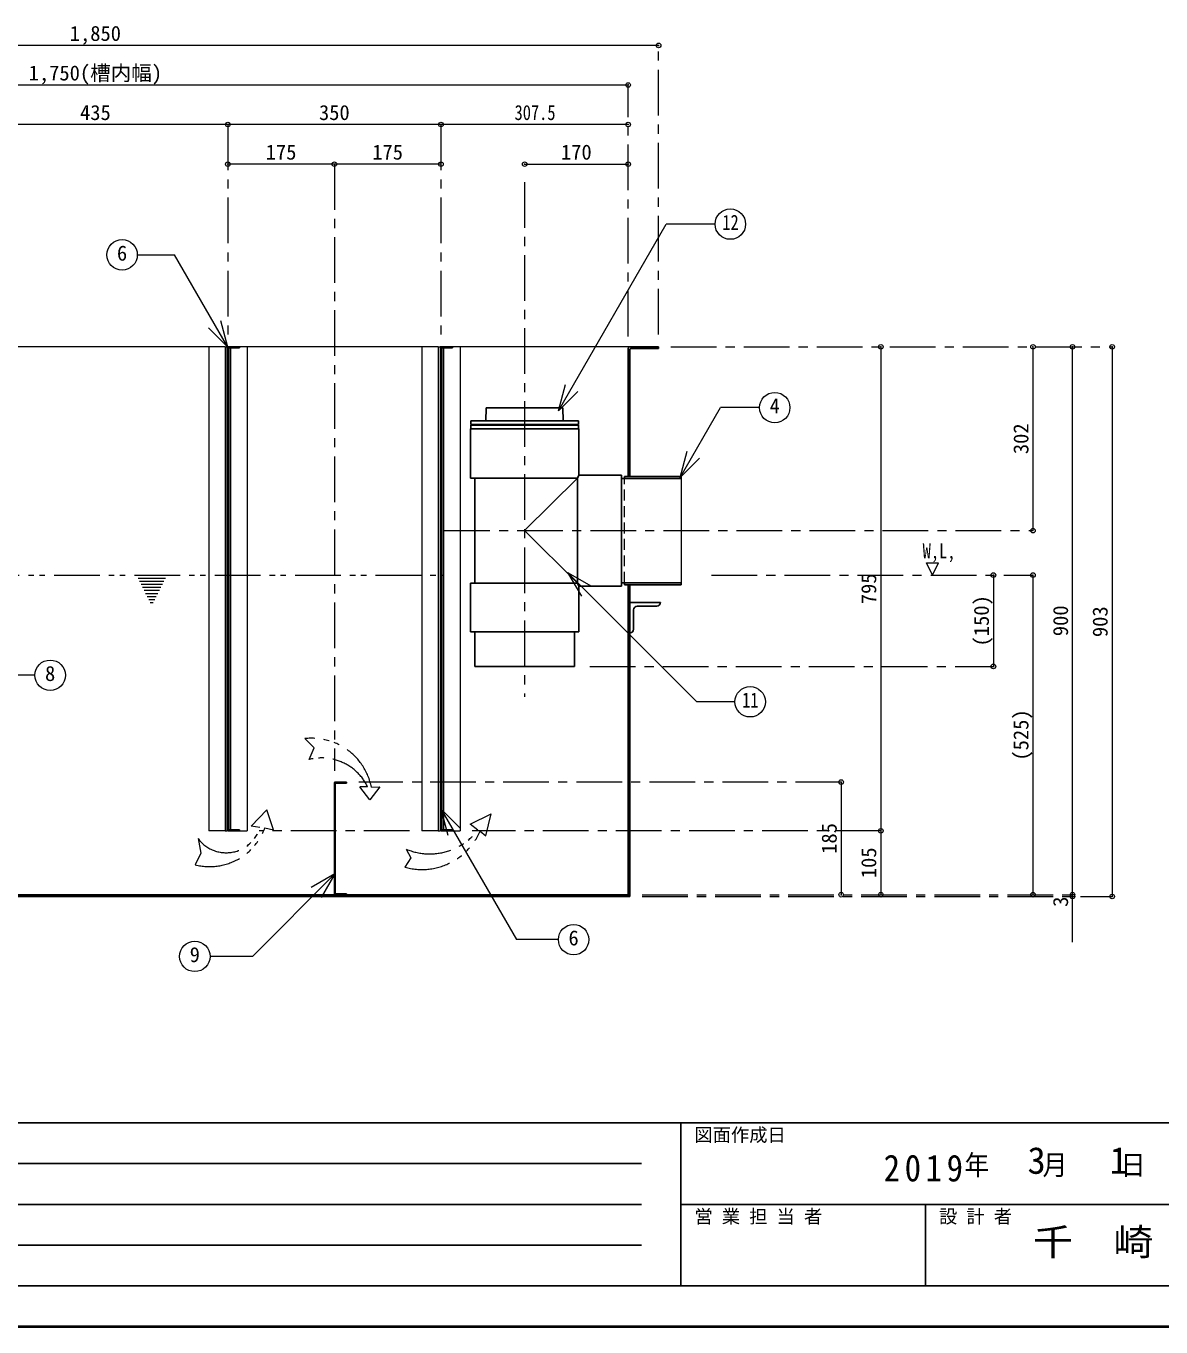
# Model space of a CAD drawing. Units: millimetres at full size, sheet at 1:15. Extents: x -3193 to 2882, y -2028 to 2187.
# Drawn here: x -1315 to 549, y -2028 to 109 of the extents above; entities that cross this region are included whole.
import ezdxf
from ezdxf.enums import TextEntityAlignment as Align

# ---------------------------------------------------------------- set-up
doc = ezdxf.new("R2010")
doc.units = ezdxf.units.MM
doc.header["$LTSCALE"] = 15
doc.header["$PDMODE"] = 32
doc.header["$PDSIZE"] = 7.5
for name, pattern in [('CHAIN1', [8, 5, -1, 1, -1]), ('DASHED1', [1.8, 1.2, -0.6]), ('DOUBLE_CHAIN1', [8.8, 5, -1, 0.6, -0.6, 0.6, -1])]:
    doc.linetypes.add(name, pattern=pattern)
doc.layers.add('0-0', color=7, linetype='Continuous', lineweight=18)
doc.styles.add('ＭＳ ゴシック', font='')
doc.styles.get('ＭＳ ゴシック').set_extended_font_data('MS Gothic')

msp = doc.modelspace()

# ---------------------------------------------------------------- linework, layer by layer
at = {"layer": '0-0', "color": 4, "lineweight": 9}
for p, q in [((-275.81, 76.8), (-2125.81, 76.8)), ((-2075.81, 11.8), (-325.81, 11.8)), ((-983.31, -53.2), (-1418.31, -53.2)), ((-633.31, -53.2), (-983.31, -53.2)), ((-325.81, -53.2), (-633.31, -53.2)), ((-808.31, -118.2), (-983.31, -118.2)), ((-633.31, -118.2), (-808.31, -118.2)), ((-495.81, -118.2), (-325.81, -118.2)), ((-987.81, -418.2), (-1749.06, -418.2)), ((-1014.81, -418.2), (-1014.81, -1213.2)), ((-981.81, -418.2), (-984.81, -418.2)), ((-637.81, -418.2), (-964.06, -418.2)), ((-951.81, -418.2), (-951.81, -1213.2)), ((-664.81, -418.2), (-664.81, -1213.2)), ((-632.56, -418.2), (-634.81, -418.2)), ((-322.81, -418.2), (-614.06, -418.2)), ((-601.81, -418.2), (-601.81, -1213.2)), ((89.19, -418.2), (89.19, -1213.2)), ((339.19, -418.2), (339.19, -720.2)), ((404.19, -1318.2), (404.19, -418.2)), ((469.19, -418.2), (469.19, -1321.2)), ((-495.81, -720.2), (-408.81, -634.2)), ((-495.81, -720.2), (-408.81, -806.2)), ((274.19, -793.2), (274.19, -943.2)), ((339.19, -793.2), (339.19, -1318.2)), ((24.19, -1133.2), (24.19, -1318.2)), ((-987.81, -1213.2), (-1014.81, -1213.2)), ((-964.06, -1213.2), (-951.81, -1213.2)), ((-637.81, -1213.2), (-664.81, -1213.2)), ((-614.06, -1213.2), (-601.81, -1213.2)), ((89.19, -1213.2), (89.19, -1318.2)), ((404.19, -1396.2), (404.19, -1318.2))]:
    msp.add_line(p, q, dxfattribs=at)
at = {"layer": '0-0', "color": 4, "linetype": 'CHAIN1', "lineweight": 9}
for p, q in [((-275.81, -398.2), (-275.81, 76.8)), ((-325.81, -401.2), (-325.81, 11.8)), ((-983.31, -53.2), (-983.31, -398.2)), ((-633.31, -53.2), (-633.31, -398.2)), ((-808.31, -118.2), (-808.31, -1114.7)), ((-495.81, -147.7), (-495.81, -993.2)), ((-255.81, -418.2), (469.19, -418.2)), ((-627.81, -720.2), (339.19, -720.2)), ((-188.81, -793.2), (339.19, -793.2)), ((-388.81, -943.2), (274.19, -943.2)), ((24.19, -1133.2), (-768.31, -1133.2)), ((-684.81, -1213.2), (-931.81, -1213.2)), ((89.19, -1213.2), (-581.81, -1213.2)), ((-302.81, -1318.2), (404.19, -1318.2)), ((-302.81, -1321.2), (469.19, -1321.2))]:
    msp.add_line(p, q, dxfattribs=at)
at = {"layer": '0-0'}
for p, q in [((-440.24, -523.49), (-263.11, -216.7)), ((-182.97, -216.7), (-263.11, -216.7)), ((-1132.02, -267.21), (-1070.7, -267.21)), ((-983.12, -418.9), (-1070.7, -267.21)), ((-983.12, -418.9), (-994.77, -375.44)), ((-983.12, -418.9), (-1014.94, -387.09)), ((-987.81, -418.2), (-984.81, -418.2)), ((-987.81, -418.2), (-987.81, -1213.2)), ((-984.81, -418.2), (-984.81, -1213.2)), ((-981.81, -419.7), (-981.81, -1211.7)), ((-978.81, -419.7), (-978.81, -1211.7)), ((-637.81, -418.2), (-634.81, -418.2)), ((-637.81, -418.2), (-637.81, -1213.2)), ((-634.81, -418.2), (-634.81, -1213.2)), ((-631.81, -419.7), (-631.81, -1211.7)), ((-628.81, -419.7), (-628.81, -1211.7)), ((-440.24, -523.49), (-428.59, -480.02)), ((-440.24, -523.49), (-408.42, -491.67)), ((-240.29, -632.97), (-173.99, -518.14)), ((-109.97, -518.14), (-173.99, -518.14)), ((-240.29, -632.97), (-228.64, -589.5)), ((-240.29, -632.97), (-208.47, -601.15)), ((-238.81, -634.6), (-238.81, -805.8)), ((-425.13, -788.87), (-212.71, -1001.29)), ((-425.13, -788.87), (-386.16, -811.37)), ((-425.13, -788.87), (-402.63, -827.84)), ((174.19, -793.2), (184.19, -773.2)), ((-1300.17, -957.72), (-1360.03, -957.72)), ((-150.38, -1001.29), (-212.71, -1001.29)), ((-633.38, -1177.07), (-621.73, -1220.53)), ((-633.38, -1177.07), (-601.56, -1208.89)), ((-633.38, -1177.07), (-509.27, -1392.02)), ((-987.81, -1213.2), (-984.81, -1213.2)), ((-637.81, -1213.2), (-634.81, -1213.2)), ((-807.46, -1284.03), (-846.43, -1306.53)), ((-807.46, -1284.03), (-829.96, -1323)), ((-440.38, -1392.02), (-509.27, -1392.02))]:
    msp.add_line(p, q, dxfattribs=at)
at = {"layer": '0-0', "color": 5, "lineweight": 25}
for p, q in [((-984.06, -1211.7), (-984.06, -419.7)), ((-982.56, -418.2), (-964.06, -418.2)), ((-982.56, -1210.95), (-982.56, -420.45)), ((-981.81, -419.7), (-964.06, -419.7)), ((-964.06, -418.2), (-964.06, -419.7)), ((-634.06, -419.7), (-634.06, -1211.7)), ((-632.56, -418.2), (-614.06, -418.2)), ((-632.56, -420.45), (-632.56, -1210.95)), ((-631.81, -419.7), (-614.06, -419.7)), ((-614.06, -418.2), (-614.06, -419.7)), ((-325.81, -421.2), (-325.81, -631.2)), ((-322.81, -418.2), (-275.81, -418.2)), ((-322.81, -422.7), (-322.81, -631.2)), ((-321.31, -421.2), (-275.81, -421.2)), ((-275.81, -418.2), (-275.81, -421.2)), ((-559.31, -539.7), (-558.81, -518.7)), ((-558.81, -518.7), (-432.81, -518.7)), ((-432.31, -539.7), (-432.81, -518.7)), ((-584.81, -634.2), (-584.81, -553.2)), ((-584.81, -553.2), (-406.81, -553.2)), ((-584.31, -539.7), (-407.31, -539.7)), ((-584.31, -539.7), (-584.31, -545.7)), ((-584.31, -545.7), (-407.31, -545.7)), ((-584.31, -546.7), (-407.31, -546.7)), ((-407.31, -539.7), (-407.31, -545.7)), ((-407.31, -546.7), (-407.31, -552.7)), ((-406.81, -629.2), (-406.81, -553.2)), ((-584.81, -634.2), (-408.81, -634.2)), ((-577.81, -806.2), (-577.81, -634.2)), ((-406.81, -629.2), (-408.81, -634.2)), ((-408.81, -634.2), (-408.81, -806.2)), ((-336.81, -634.6), (-238.81, -634.6)), ((-331.81, -631.2), (-331.81, -634.6)), ((-331.81, -631.2), (-238.81, -631.2)), ((-238.81, -631.2), (-238.81, -634.6)), ((-584.81, -806.2), (-584.81, -886.2)), ((-584.81, -806.2), (-408.81, -806.2)), ((-408.81, -806.2), (-406.81, -811.2)), ((-406.81, -811.2), (-336.81, -811.2)), ((-406.81, -811.2), (-406.81, -886.2)), ((-336.81, -805.8), (-238.81, -805.8)), ((-331.81, -805.8), (-331.81, -809.2)), ((-331.81, -809.2), (-238.81, -809.2)), ((-325.81, -809.2), (-325.81, -1318.2)), ((-322.81, -809.2), (-322.81, -1321.2)), ((-238.81, -805.8), (-238.81, -809.2)), ((-272.81, -838.2), (-322.81, -838.2)), ((-316.81, -882.2), (-316.81, -850.2)), ((-310.81, -844.2), (-278.81, -844.2)), ((-584.81, -886.2), (-406.81, -886.2)), ((-577.81, -886.2), (-577.81, -943.2)), ((-413.81, -886.2), (-413.81, -943.2)), ((-577.81, -943.2), (-413.81, -943.2)), ((-808.31, -1316.7), (-808.31, -1134.7)), ((-806.81, -1133.2), (-788.31, -1133.2)), ((-806.81, -1315.95), (-806.81, -1135.45)), ((-806.06, -1134.7), (-788.31, -1134.7)), ((-788.31, -1133.2), (-788.31, -1134.7)), ((-982.56, -1213.2), (-964.06, -1213.2)), ((-981.81, -1211.7), (-964.06, -1211.7)), ((-964.06, -1211.7), (-964.06, -1213.2)), ((-632.56, -1213.2), (-614.06, -1213.2)), ((-631.81, -1211.7), (-614.06, -1211.7)), ((-614.06, -1211.7), (-614.06, -1213.2)), ((-2078.81, -1318.2), (-322.81, -1318.2)), ((-2078.81, -1321.2), (-322.81, -1321.2)), ((-806.06, -1316.7), (-788.31, -1316.7)), ((-788.31, -1316.7), (-788.31, -1318.2))]:
    msp.add_line(p, q, dxfattribs=at)
at = {"layer": '0-0', "color": 4, "linetype": 'DASHED1', "lineweight": 9}
msp.add_line((-331.81, -805.8), (-331.81, -634.6), dxfattribs=at)
at = {"layer": '0-0', "color": 4, "linetype": 'DOUBLE_CHAIN1', "lineweight": 9}
for p, q in [((-2060.81, -793.2), (-627.81, -793.2)), ((-1130.81, -798.2), (-1085.81, -798.2)), ((-1128.31, -803.2), (-1088.31, -803.2)), ((-1125.81, -808.2), (-1090.81, -808.2)), ((-1123.31, -813.2), (-1093.31, -813.2)), ((-1120.81, -818.2), (-1095.81, -818.2)), ((-1118.31, -823.2), (-1098.31, -823.2)), ((-1115.81, -828.2), (-1100.81, -828.2)), ((-1113.31, -833.2), (-1103.31, -833.2)), ((-1110.81, -838.2), (-1105.81, -838.2)), ((-856.98, -1061.84), (-841.6, -1076.86)), ((-849.52, -1096.03), (-841.6, -1076.86)), ((-753.78, -1140.79), (-766.47, -1140.79)), ((-919.53, -1178.91), (-944.77, -1205.59)), ((-908.24, -1211.6), (-919.53, -1178.91)), ((-559.76, -1221.66), (-550.74, -1185.55)), ((-930.82, -1207.88), (-944.77, -1205.59)), ((-922.54, -1208.27), (-908.24, -1211.6)), ((-568.91, -1213.95), (-559.76, -1221.66))]:
    msp.add_line(p, q, dxfattribs=at)
at = {"layer": '0-0', "color": 6, "lineweight": 25}
for p, q in [((-3125.81, -1692.84), (2814.19, -1692.84)), ((-239.38, -1960.7), (-239.38, -1692.84)), ((-1696.52, -1759.81), (-303.66, -1759.81)), ((-303.66, -1826.77), (-1696.52, -1826.77)), ((2814.19, -1826.77), (-239.38, -1826.77)), ((162.41, -1960.7), (162.41, -1826.77)), ((-303.66, -1893.74), (-1696.52, -1893.74)), ((2814.19, -1960.7), (-3125.81, -1960.7))]:
    msp.add_line(p, q, dxfattribs=at)
at = {"layer": '0-0', "color": 1, "lineweight": 40}
msp.add_line((2881.69, -2028.2), (-3193.31, -2028.2), dxfattribs=at)
at = {"layer": '0-0', "color": 5, "lineweight": 25}
for points in [[(-584.31, -546.7), (-584.31, -552.7), (-407.31, -552.7)], [(-406.81, -629.2), (-336.81, -629.2), (-336.81, -811.2)]]:
    msp.add_lwpolyline(points, dxfattribs=at)
at = {"layer": '0-0'}
for points in [[(174.19, -793.2), (164.19, -773.2), (184.19, -773.2)], [(-807.46, -1284.03), (-942.96, -1419.52), (-1012.58, -1419.52)]]:
    msp.add_lwpolyline(points, dxfattribs=at)
at = {"layer": '0-0', "color": 4, "linetype": 'DOUBLE_CHAIN1', "lineweight": 9}
for points in [[(-747.57, -1141.41), (-733.4, -1141.17), (-749.93, -1162.32), (-766.47, -1140.79)], [(-572.79, -1212.4), (-585.22, -1202.3), (-550.74, -1185.55)], [(-1032.3, -1225.79), (-1027.42, -1249.76), (-1036.78, -1269.07)], [(-690.13, -1243.48), (-682.78, -1257.57), (-692.46, -1273.01)]]:
    msp.add_lwpolyline(points, dxfattribs=at)
at = {"layer": '0-0'}
for centre in [(-157.97, -216.7), (-1157.02, -267.21), (-84.97, -518.14), (-1275.17, -957.72), (-125.38, -1001.29), (-415.38, -1392.02), (-1037.58, -1419.52)]:
    msp.add_circle(centre, 25, dxfattribs=at)
at = {"layer": '0-0', "color": 5, "lineweight": 25}
for centre, radius, start, end in [((-982.56, -419.7), 1.5, 90, 180), ((-981.81, -420.45), 0.75, 90, 180), ((-632.56, -419.7), 1.5, 90, 180), ((-631.81, -420.45), 0.75, 90, 180), ((-322.81, -421.2), 3, 90, 180), ((-321.31, -422.7), 1.5, 90, 180), ((-310.81, -850.2), 6, 90, 180), ((-278.81, -838.2), 6, 270, 0), ((-322.81, -882.2), 6, 270, 0), ((-806.81, -1134.7), 1.5, 90, 180), ((-806.06, -1135.45), 0.75, 90, 180), ((-982.56, -1211.7), 1.5, 180, 270), ((-981.81, -1210.95), 0.75, 180, 270), ((-632.56, -1211.7), 1.5, 180, 270), ((-631.81, -1210.95), 0.75, 180, 270), ((-806.81, -1316.7), 1.5, 180, 270), ((-806.06, -1315.95), 0.75, 180, 270)]:
    msp.add_arc(centre, radius, start, end, dxfattribs=at)
at = {"layer": '0-0', "color": 4, "linetype": 'DOUBLE_CHAIN1', "lineweight": 9}
for centre, radius, start, end in [((-845.74, -1161.39), 100.18, 11.504, 96.44125), ((-829.34, -1177.64), 84.07, 26.00082, 103.88395), ((-1013.22, -1175.61), 96.38, 255.85124, 340.19132), ((-985.98, -1191.8), 57.46, 216.26841, 343.74755), ((-664.66, -1172.39), 104.39, 254.55655, 336.53788), ((-651.79, -1151.19), 99.94, 247.44397, 322.22985)]:
    msp.add_arc(centre, radius, start, end, dxfattribs=at)
at = {"layer": '0-0', "color": 1}
for p in [(-275.81, 76.8), (-325.81, 11.8), (-983.31, -53.2), (-633.31, -53.2), (-325.81, -53.2), (-983.31, -118.2), (-808.31, -118.2), (-633.31, -118.2), (-495.81, -118.2), (-325.81, -118.2), (89.19, -418.2), (339.19, -418.2), (404.19, -418.2), (469.19, -418.2), (339.19, -720.2), (274.19, -793.2), (339.19, -793.2), (274.19, -943.2), (24.19, -1133.2), (89.19, -1213.2), (24.19, -1318.2), (89.19, -1318.2), (339.19, -1318.2), (404.19, -1318.2), (404.19, -1321.2), (469.19, -1321.2)]:
    msp.add_point(p, dxfattribs=at)

# ---------------------------------------------------------------- texts
at = {"layer": '0-0', "style": 'ＭＳ ゴシック'}
for s, height, p in [('1,850', 24.74, (-1242.99, 76.8)), ('1,750(槽内幅)', 24.74, (-1310.49, 11.8)), ('435', 24.74, (-1226.12, -53.2)), ('350', 24.74, (-833.62, -53.2)), ('175', 24.74, (-921.12, -118.2)), ('175', 24.74, (-746.12, -118.2)), ('170', 24.74, (-436.12, -118.2)), ('6', 24.74, (-1165.45, -284.09)), ('4', 24.74, (-93.4, -535.01)), ('8', 24.74, (-1283.61, -974.6)), ('6', 24.74, (-423.81, -1408.89)), ('9', 24.74, (-1046.01, -1436.4)), ('図面作成日', 21.99, (-216.88, -1730.34)), ('3', 43.99, (330.19, -1789.81)), ('1', 43.99, (465.19, -1789.81)), ('営 業 担 当 者', 21.99, (-216.88, -1864.27)), ('設 計 者', 21.99, (184.91, -1864.27))]:
    msp.add_text(s, height=height, dxfattribs=at).set_placement(p, align=Align.BOTTOM_LEFT)
for s, height, width, p in [('307.5', 24.74, 0.8, (-512.37, -53.2)), ('12', 24.74, 0.8, (-171.1, -233.57)), ('W,L,', 24.74, 0.8, (157.94, -773.2)), ('11', 24.74, 0.8, (-138.51, -1018.16)), ('千\u3000崎', 43.99, 1.1, (339.19, -1923.74))]:
    msp.add_text(s, height=height, dxfattribs=dict(at, width=width)).set_placement(p, align=Align.BOTTOM_LEFT)
for s, p in [('302', (339.19, -594.51)), ('795', (89.19, -841.01)), ('(150)', (274.19, -910.39)), ('900', (404.19, -893.51)), ('903', (469.19, -895.01)), ('(525)', (339.19, -1097.89)), ('185', (24.19, -1251.01)), ('105', (89.19, -1291.01)), ('3', (404.19, -1338.08))]:
    msp.add_text(s, height=24.74, rotation=90, dxfattribs=at).set_placement(p, align=Align.BOTTOM_LEFT)
at = {"layer": '0-0', "attachment_point": 7, "style": 'ＭＳ ゴシック'}
for s, insert, char_height in [('\\T1.28;\\W0.9;2019', (93.94, -1789.81), 43.99), ('\\T1.27;\\W0.9;年\\~\\~\\~月\\~\\~\\~日', (226.69, -1782.31), 32.99)]:
    msp.add_mtext(s, dxfattribs=dict(at, insert=insert, char_height=char_height))

doc.saveas('drawing.dxf')
